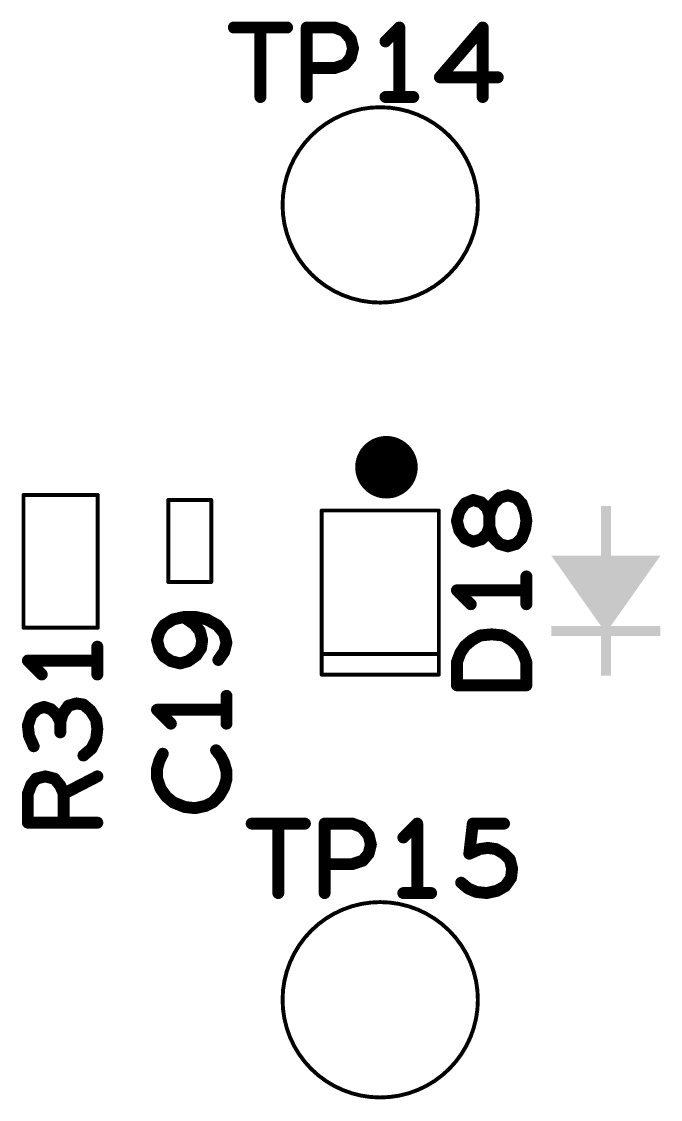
# Model space of a CAD drawing. Extents: x -1.14 to 4.53, y -2.04 to 6.
# Drawn here: x 1.357 to 1.679, y 2.891 to 3.433 of the extents above; entities that cross this region are included whole.
import ezdxf

# ---------------------------------------------------------------- set-up
doc = ezdxf.new("R2010")
doc.units = 0
doc.layers.get('0').update_dxf_attribs({"linetype": 'CONTINUOUS'})
doc.layers.add('ASSE', color=1, linetype='CONTINUOUS')

# ---------------------------------------------------------------- blocks, each defined once
blk = doc.blocks.new('ROUND_64')
at = {"const_width": 0.000984}
blk.add_lwpolyline([(-0.00049, 0, 1), (0.00049, 0, 1)], format="xyb", close=True, dxfattribs=at)
blk = doc.blocks.new('ROUND_1')
at = {"const_width": 0.003}
blk.add_lwpolyline([(-0.0015, 0, 1), (0.0015, 0, 1)], format="xyb", close=True, dxfattribs=at)

msp = doc.modelspace()

# ---------------------------------------------------------------- linework, layer by layer
at = {"layer": 'ASSE'}
for points, const_width in [([(1.46368, 3.4305), (1.49051, 3.4305)], 0.006), ([(1.47709, 3.4305), (1.47709, 3.3955)], 0.006), ([(1.50043, 3.3955), (1.50043, 3.4305)], 0.006), ([(1.50043, 3.4305), (1.51443, 3.4305)], 0.006), ([(1.51443, 3.4305), (1.5191, 3.42875)], 0.006), ([(1.5191, 3.42875), (1.5226, 3.42467)], 0.006), ([(1.5471, 3.4305), (1.5401, 3.4235)], 0.006), ([(1.5471, 3.3955), (1.5471, 3.4305)], 0.006), ([(1.5891, 3.4305), (1.56751, 3.40542)], 0.006), ([(1.5891, 3.3955), (1.5891, 3.4305)], 0.006), ([(1.5226, 3.42467), (1.52376, 3.42)], 0.006), ([(1.52376, 3.42), (1.5226, 3.41533)], 0.006), ([(1.5226, 3.41533), (1.51968, 3.41183)], 0.006), ([(1.51443, 3.41008), (1.50043, 3.41008)], 0.006), ([(1.51968, 3.41183), (1.51443, 3.41008)], 0.006), ([(1.56751, 3.40542), (1.59668, 3.40542)], 0.006), ([(1.5401, 3.3955), (1.5541, 3.3955)], 0.006), ([(1.35769, 3.12815), (1.35769, 3.19508)], 0.00197), ([(1.35769, 3.19508), (1.39509, 3.19508)], 0.00197), ([(1.39509, 3.19508), (1.39509, 3.12815)], 0.00197), ([(1.43064, 3.15118), (1.43064, 3.19252)], 0.00197), ([(1.43064, 3.19252), (1.45229, 3.19252)], 0.00197), ([(1.45229, 3.19252), (1.45229, 3.15118)], 0.00197), ([(1.57726, 3.18667), (1.58018, 3.19075)], 0.006), ([(1.58018, 3.19075), (1.58426, 3.1925)], 0.006), ([(1.58426, 3.1925), (1.58835, 3.19133)], 0.006), ([(1.58835, 3.19133), (1.59126, 3.18842)], 0.006), ([(1.59418, 3.19017), (1.59243, 3.18492)], 0.006), ([(1.59768, 3.19367), (1.59418, 3.19017)], 0.006), ([(1.60176, 3.19483), (1.59768, 3.19367)], 0.006), ([(1.60585, 3.19367), (1.60176, 3.19483)], 0.006), ([(1.60876, 3.19075), (1.60585, 3.19367)], 0.006), ([(1.61051, 3.18608), (1.60876, 3.19075)], 0.006), ([(1.50792, 3.1872), (1.50792, 3.10453)], 0.00197), ([(1.56698, 3.1872), (1.50792, 3.1872)], 0.00197), ([(1.56698, 3.10453), (1.56698, 3.1872)], 0.00197), ([(1.5761, 3.182), (1.57726, 3.18667)], 0.006), ([(1.59126, 3.18842), (1.59243, 3.18492)], 0.006), ([(1.59243, 3.18492), (1.59243, 3.17908)], 0.006), ([(1.59243, 3.18492), (1.59243, 3.17908)], 0.006), ([(1.6111, 3.182), (1.61051, 3.18608)], 0.006), ([(1.57726, 3.17733), (1.5761, 3.182)], 0.006), ([(1.59243, 3.17908), (1.59126, 3.17558)], 0.006), ([(1.59243, 3.17908), (1.59418, 3.17383)], 0.006), ([(1.61051, 3.17792), (1.6111, 3.182)], 0.006), ([(1.58018, 3.17325), (1.57726, 3.17733)], 0.006), ([(1.59126, 3.17558), (1.58835, 3.17267)], 0.006), ([(1.59418, 3.17383), (1.59768, 3.17033)], 0.006), ([(1.60876, 3.17325), (1.61051, 3.17792)], 0.006), ([(1.58426, 3.1715), (1.58018, 3.17325)], 0.006), ([(1.58835, 3.17267), (1.58426, 3.1715)], 0.006), ([(1.59768, 3.17033), (1.60176, 3.16917)], 0.006), ([(1.60176, 3.16917), (1.60585, 3.17033)], 0.006), ([(1.60585, 3.17033), (1.60876, 3.17325)], 0.006), ([(1.6111, 3.14), (1.6111, 3.154)], 0.006), ([(1.45229, 3.15118), (1.43064, 3.15118)], 0.00197), ([(1.6111, 3.147), (1.5761, 3.147)], 0.006), ([(1.5761, 3.147), (1.5831, 3.14)], 0.006), ([(1.43313, 3.13235), (1.42847, 3.12943)], 0.006), ([(1.43838, 3.13352), (1.43313, 3.13235)], 0.006), ([(1.4448, 3.13352), (1.43838, 3.13352)], 0.006), ([(1.44363, 3.13002), (1.43838, 3.13352)], 0.006), ([(1.44655, 3.12652), (1.44363, 3.13002)], 0.006), ([(1.45005, 3.13235), (1.4448, 3.13352)], 0.006), ([(1.4553, 3.12943), (1.45005, 3.13235)], 0.006), ([(1.39509, 3.12815), (1.35769, 3.12815)], 0.00197), ([(1.42613, 3.12593), (1.42497, 3.12185)], 0.006), ([(1.42847, 3.12943), (1.42613, 3.12593)], 0.006), ([(1.44772, 3.12185), (1.44655, 3.12652)], 0.006), ([(1.4588, 3.12535), (1.4553, 3.12943)], 0.006), ([(1.45997, 3.12068), (1.4588, 3.12535)], 0.006), ([(1.58776, 3.12425), (1.5936, 3.12483)], 0.006), ([(1.5936, 3.12483), (1.59943, 3.12425)], 0.006), ([(1.42497, 3.12185), (1.42613, 3.11718)], 0.006), ([(1.44713, 3.11777), (1.44772, 3.12185)], 0.006), ([(1.4588, 3.11602), (1.45997, 3.12068)], 0.006), ([(1.57785, 3.1155), (1.58018, 3.119)], 0.006), ([(1.58018, 3.119), (1.58368, 3.12192)], 0.006), ([(1.58368, 3.12192), (1.58776, 3.12425)], 0.006), ([(1.59943, 3.12425), (1.60351, 3.12192)], 0.006), ([(1.60351, 3.12192), (1.60701, 3.119)], 0.006), ([(1.60701, 3.119), (1.60935, 3.1155)], 0.006), ([(1.39489, 3.10461), (1.39489, 3.11861)], 0.006), ([(1.42613, 3.11718), (1.42847, 3.11368)], 0.006), ([(1.42847, 3.11368), (1.43197, 3.11135)], 0.006), ([(1.44072, 3.11135), (1.4448, 3.11427)], 0.006), ([(1.4448, 3.11427), (1.44713, 3.11777)], 0.006), ([(1.45588, 3.11193), (1.4588, 3.11602)], 0.006), ([(1.5761, 3.11083), (1.57785, 3.1155)], 0.006), ([(1.60935, 3.1155), (1.6111, 3.11083)], 0.006), ([(1.39489, 3.11161), (1.35989, 3.11161)], 0.006), ([(1.35989, 3.11161), (1.36689, 3.10461)], 0.006), ([(1.43197, 3.11135), (1.43663, 3.11018)], 0.006), ([(1.43663, 3.11018), (1.44072, 3.11135)], 0.006), ([(1.56698, 3.11487), (1.50792, 3.11487)], 0.00197), ([(1.5761, 3.09917), (1.5761, 3.11083)], 0.006), ([(1.6111, 3.11083), (1.6111, 3.09917)], 0.006), ([(1.50792, 3.10453), (1.56698, 3.10453)], 0.00197), ([(1.6111, 3.09917), (1.5761, 3.09917)], 0.006), ([(1.45997, 3.07985), (1.45997, 3.09385)], 0.006), ([(1.36455, 3.08711), (1.36164, 3.0842)], 0.006), ([(1.36806, 3.08828), (1.36455, 3.08711)], 0.006), ([(1.37156, 3.08711), (1.36806, 3.08828)], 0.006), ([(1.37447, 3.0842), (1.37156, 3.08711)], 0.006), ([(1.38031, 3.08886), (1.37739, 3.08478)], 0.006), ([(1.38439, 3.09003), (1.38031, 3.08886)], 0.006), ([(1.38789, 3.08945), (1.38439, 3.09003)], 0.006), ([(1.39139, 3.08653), (1.38789, 3.08945)], 0.006), ([(1.3943, 3.08186), (1.39139, 3.08653)], 0.006), ([(1.45997, 3.08685), (1.42497, 3.08685)], 0.006), ([(1.42497, 3.08685), (1.43197, 3.07985)], 0.006), ([(1.36164, 3.0842), (1.35989, 3.07895)], 0.006), ([(1.37622, 3.0807), (1.37447, 3.0842)], 0.006), ([(1.37739, 3.08478), (1.37622, 3.0807)], 0.006), ([(1.39489, 3.0772), (1.3943, 3.08186)], 0.006), ([(1.35989, 3.07895), (1.36047, 3.0737)], 0.006), ([(1.37622, 3.0807), (1.37622, 3.07545)], 0.006), ([(1.3943, 3.07195), (1.39489, 3.0772)], 0.006), ([(1.36047, 3.0737), (1.36281, 3.06845)], 0.006), ([(1.39197, 3.06728), (1.3943, 3.07195)], 0.006), ([(1.38789, 3.06378), (1.39197, 3.06728)], 0.006), ([(1.42788, 3.06468), (1.42613, 3.06118)], 0.006), ([(1.45705, 3.06352), (1.45472, 3.06643)], 0.006), ([(1.42613, 3.06118), (1.42497, 3.0571)], 0.006), ([(1.4588, 3.06002), (1.45705, 3.06352)], 0.006), ([(1.45997, 3.05593), (1.4588, 3.06002)], 0.006), ([(1.42497, 3.0571), (1.42497, 3.05243)], 0.006), ([(1.45997, 3.05185), (1.45997, 3.05593)], 0.006), ([(1.35989, 3.04453), (1.36164, 3.0492)], 0.006), ([(1.36164, 3.0492), (1.36397, 3.05211)], 0.006), ([(1.36397, 3.05211), (1.36864, 3.05328)], 0.006), ([(1.36864, 3.05328), (1.37331, 3.05211)], 0.006), ([(1.37331, 3.05211), (1.37622, 3.04861)], 0.006), ([(1.37622, 3.04861), (1.37797, 3.04453)], 0.006), ([(1.37797, 3.04453), (1.39489, 3.05328)], 0.006), ([(1.42497, 3.05243), (1.42672, 3.04718)], 0.006), ([(1.4588, 3.04777), (1.45997, 3.05185)], 0.006), ([(1.35989, 3.02995), (1.35989, 3.04453)], 0.006), ([(1.37797, 3.04453), (1.37797, 3.02995)], 0.006), ([(1.42672, 3.04718), (1.42963, 3.0431)], 0.006), ([(1.42963, 3.0431), (1.43313, 3.04018)], 0.006), ([(1.45297, 3.04018), (1.45647, 3.04368)], 0.006), ([(1.45647, 3.04368), (1.4588, 3.04777)], 0.006), ([(1.43313, 3.04018), (1.43897, 3.03785)], 0.006), ([(1.43897, 3.03785), (1.44422, 3.03727)], 0.006), ([(1.44422, 3.03727), (1.44947, 3.03843)], 0.006), ([(1.44947, 3.03843), (1.45297, 3.04018)], 0.006), ([(1.39489, 3.02995), (1.35989, 3.02995)], 0.006), ([(1.47268, 3.0295), (1.49951, 3.0295)], 0.006), ([(1.48609, 3.0295), (1.48609, 2.9945)], 0.006), ([(1.50943, 2.9945), (1.50943, 3.0295)], 0.006), ([(1.50943, 3.0295), (1.52343, 3.0295)], 0.006), ([(1.52343, 3.0295), (1.5281, 3.02775)], 0.006), ([(1.5281, 3.02775), (1.5316, 3.02367)], 0.006), ([(1.5561, 3.0295), (1.5491, 3.0225)], 0.006), ([(1.5561, 2.9945), (1.5561, 3.0295)], 0.006), ([(1.58235, 3.01433), (1.5841, 3.0295)], 0.006), ([(1.5841, 3.0295), (1.59985, 3.0295)], 0.006), ([(1.5316, 3.02367), (1.53276, 3.019)], 0.006), ([(1.53276, 3.019), (1.5316, 3.01433)], 0.006), ([(1.5876, 3.01667), (1.58235, 3.01433)], 0.006), ([(1.59168, 3.01725), (1.5876, 3.01667)], 0.006), ([(1.59576, 3.01667), (1.59168, 3.01725)], 0.006), ([(1.59985, 3.01433), (1.59576, 3.01667)], 0.006), ([(1.52868, 3.01083), (1.52343, 3.00908)], 0.006), ([(1.5316, 3.01433), (1.52868, 3.01083)], 0.006), ([(1.60276, 3.01142), (1.59985, 3.01433)], 0.006), ([(1.60393, 3.00675), (1.60276, 3.01142)], 0.006), ([(1.52343, 3.00908), (1.50943, 3.00908)], 0.006), ([(1.60335, 3.00208), (1.60393, 3.00675)], 0.006), ([(1.57826, 2.99975), (1.58176, 2.99683)], 0.006), ([(1.60043, 2.998), (1.60335, 3.00208)], 0.006), ([(1.5491, 2.9945), (1.5631, 2.9945)], 0.006), ([(1.58176, 2.99683), (1.58585, 2.99508)], 0.006), ([(1.58585, 2.99508), (1.5911, 2.9945)], 0.006), ([(1.5911, 2.9945), (1.59635, 2.99567)], 0.006), ([(1.59635, 2.99567), (1.60043, 2.998)], 0.006)]:
    msp.add_lwpolyline(points, dxfattribs=dict(at, const_width=const_width))
for points, const_width in [([(1.48824, 3.34114, 1), (1.58666, 3.34114, 1)], 0.00197), ([(1.53272, 3.209, 1), (1.54847, 3.209, 1)], 0.01575), ([(1.48824, 2.94075, 1), (1.58666, 2.94075, 1)], 0.00197)]:
    msp.add_lwpolyline(points, format="xyb", close=True, dxfattribs=dict(at, const_width=const_width))
for points in [[(1.64868, 3.1645), (1.64868, 3.1895), (1.65368, 3.1645), (1.65368, 3.1895)], [(1.64868, 3.12907), (1.62368, 3.1645), (1.65368, 3.12907), (1.67868, 3.1645)], [(1.62368, 3.12407), (1.62368, 3.12907), (1.67868, 3.12407), (1.67868, 3.12907)], [(1.64868, 3.10407), (1.64868, 3.12407), (1.65368, 3.10407), (1.65368, 3.12407)]]:
    msp.add_solid(points, dxfattribs=at)

# ---------------------------------------------------------------- block references
for name, p in [('ROUND_1', (1.46368, 3.4305)), ('ROUND_1', (1.47709, 3.4305)), ('ROUND_1', (1.49051, 3.4305)), ('ROUND_1', (1.50043, 3.4305)), ('ROUND_1', (1.50043, 3.4305)), ('ROUND_1', (1.51443, 3.4305)), ('ROUND_1', (1.51443, 3.4305)), ('ROUND_1', (1.5191, 3.42875)), ('ROUND_1', (1.5191, 3.42875)), ('ROUND_1', (1.5471, 3.4305)), ('ROUND_1', (1.5471, 3.4305)), ('ROUND_1', (1.5891, 3.4305)), ('ROUND_1', (1.5891, 3.4305)), ('ROUND_1', (1.5226, 3.42467)), ('ROUND_1', (1.5226, 3.42467)), ('ROUND_1', (1.5401, 3.4235)), ('ROUND_1', (1.52376, 3.42)), ('ROUND_1', (1.52376, 3.42)), ('ROUND_1', (1.5226, 3.41533)), ('ROUND_1', (1.5226, 3.41533)), ('ROUND_1', (1.50043, 3.41008)), ('ROUND_1', (1.51443, 3.41008)), ('ROUND_1', (1.51443, 3.41008)), ('ROUND_1', (1.51968, 3.41183)), ('ROUND_1', (1.51968, 3.41183)), ('ROUND_1', (1.56751, 3.40542)), ('ROUND_1', (1.56751, 3.40542)), ('ROUND_1', (1.59668, 3.40542)), ('ROUND_1', (1.47709, 3.3955)), ('ROUND_1', (1.50043, 3.3955)), ('ROUND_1', (1.5401, 3.3955)), ('ROUND_1', (1.5471, 3.3955)), ('ROUND_1', (1.5541, 3.3955)), ('ROUND_1', (1.5891, 3.3955)), ('ROUND_64', (1.35769, 3.19508)), ('ROUND_64', (1.35769, 3.19508)), ('ROUND_64', (1.39509, 3.19508)), ('ROUND_64', (1.39509, 3.19508)), ('ROUND_64', (1.43064, 3.19252)), ('ROUND_64', (1.43064, 3.19252)), ('ROUND_64', (1.45229, 3.19252)), ('ROUND_64', (1.45229, 3.19252)), ('ROUND_1', (1.58018, 3.19075)), ('ROUND_1', (1.58018, 3.19075)), ('ROUND_1', (1.58426, 3.1925)), ('ROUND_1', (1.58426, 3.1925)), ('ROUND_1', (1.58835, 3.19133)), ('ROUND_1', (1.58835, 3.19133)), ('ROUND_1', (1.59418, 3.19017)), ('ROUND_1', (1.59418, 3.19017)), ('ROUND_1', (1.59768, 3.19367)), ('ROUND_1', (1.59768, 3.19367)), ('ROUND_1', (1.60176, 3.19483)), ('ROUND_1', (1.60176, 3.19483)), ('ROUND_1', (1.60585, 3.19367)), ('ROUND_1', (1.60585, 3.19367)), ('ROUND_1', (1.60876, 3.19075)), ('ROUND_1', (1.60876, 3.19075)), ('ROUND_64', (1.50792, 3.1872)), ('ROUND_64', (1.50792, 3.1872)), ('ROUND_64', (1.56698, 3.1872)), ('ROUND_64', (1.56698, 3.1872)), ('ROUND_1', (1.57726, 3.18667)), ('ROUND_1', (1.57726, 3.18667)), ('ROUND_1', (1.59126, 3.18842)), ('ROUND_1', (1.59126, 3.18842)), ('ROUND_1', (1.59243, 3.18492)), ('ROUND_1', (1.59243, 3.18492)), ('ROUND_1', (1.59243, 3.18492)), ('ROUND_1', (1.59243, 3.18492)), ('ROUND_1', (1.61051, 3.18608)), ('ROUND_1', (1.61051, 3.18608)), ('ROUND_1', (1.5761, 3.182)), ('ROUND_1', (1.5761, 3.182)), ('ROUND_1', (1.59243, 3.17908)), ('ROUND_1', (1.59243, 3.17908)), ('ROUND_1', (1.59243, 3.17908)), ('ROUND_1', (1.59243, 3.17908)), ('ROUND_1', (1.6111, 3.182)), ('ROUND_1', (1.6111, 3.182)), ('ROUND_1', (1.57726, 3.17733)), ('ROUND_1', (1.57726, 3.17733)), ('ROUND_1', (1.59126, 3.17558)), ('ROUND_1', (1.59126, 3.17558)), ('ROUND_1', (1.59418, 3.17383)), ('ROUND_1', (1.59418, 3.17383)), ('ROUND_1', (1.61051, 3.17792)), ('ROUND_1', (1.61051, 3.17792)), ('ROUND_1', (1.58018, 3.17325)), ('ROUND_1', (1.58018, 3.17325)), ('ROUND_1', (1.58426, 3.1715)), ('ROUND_1', (1.58426, 3.1715)), ('ROUND_1', (1.58835, 3.17267)), ('ROUND_1', (1.58835, 3.17267)), ('ROUND_1', (1.59768, 3.17033)), ('ROUND_1', (1.59768, 3.17033)), ('ROUND_1', (1.60176, 3.16917)), ('ROUND_1', (1.60176, 3.16917)), ('ROUND_1', (1.60585, 3.17033)), ('ROUND_1', (1.60585, 3.17033)), ('ROUND_1', (1.60876, 3.17325)), ('ROUND_1', (1.60876, 3.17325)), ('ROUND_1', (1.6111, 3.154)), ('ROUND_64', (1.43064, 3.15118)), ('ROUND_64', (1.43064, 3.15118)), ('ROUND_64', (1.45229, 3.15118)), ('ROUND_64', (1.45229, 3.15118)), ('ROUND_1', (1.5761, 3.147)), ('ROUND_1', (1.5761, 3.147)), ('ROUND_1', (1.6111, 3.147)), ('ROUND_1', (1.5831, 3.14)), ('ROUND_1', (1.6111, 3.14)), ('ROUND_1', (1.43313, 3.13235)), ('ROUND_1', (1.43313, 3.13235)), ('ROUND_1', (1.43838, 3.13352)), ('ROUND_1', (1.43838, 3.13352)), ('ROUND_1', (1.43838, 3.13352)), ('ROUND_1', (1.44363, 3.13002)), ('ROUND_1', (1.44363, 3.13002)), ('ROUND_1', (1.4448, 3.13352)), ('ROUND_1', (1.4448, 3.13352)), ('ROUND_1', (1.45005, 3.13235)), ('ROUND_1', (1.45005, 3.13235)), ('ROUND_64', (1.35769, 3.12815)), ('ROUND_64', (1.35769, 3.12815)), ('ROUND_64', (1.39509, 3.12815)), ('ROUND_64', (1.39509, 3.12815)), ('ROUND_1', (1.42613, 3.12593)), ('ROUND_1', (1.42613, 3.12593)), ('ROUND_1', (1.42847, 3.12943)), ('ROUND_1', (1.42847, 3.12943)), ('ROUND_1', (1.44655, 3.12652)), ('ROUND_1', (1.44655, 3.12652)), ('ROUND_1', (1.4553, 3.12943)), ('ROUND_1', (1.4553, 3.12943)), ('ROUND_1', (1.4588, 3.12535)), ('ROUND_1', (1.4588, 3.12535)), ('ROUND_1', (1.5936, 3.12483)), ('ROUND_1', (1.5936, 3.12483)), ('ROUND_1', (1.42497, 3.12185)), ('ROUND_1', (1.42497, 3.12185)), ('ROUND_1', (1.44772, 3.12185)), ('ROUND_1', (1.44772, 3.12185)), ('ROUND_1', (1.45997, 3.12068)), ('ROUND_1', (1.45997, 3.12068)), ('ROUND_1', (1.58018, 3.119)), ('ROUND_1', (1.58018, 3.119)), ('ROUND_1', (1.58368, 3.12192)), ('ROUND_1', (1.58368, 3.12192)), ('ROUND_1', (1.58776, 3.12425)), ('ROUND_1', (1.58776, 3.12425)), ('ROUND_1', (1.59943, 3.12425)), ('ROUND_1', (1.59943, 3.12425)), ('ROUND_1', (1.60351, 3.12192)), ('ROUND_1', (1.60351, 3.12192)), ('ROUND_1', (1.60701, 3.119)), ('ROUND_1', (1.60701, 3.119)), ('ROUND_1', (1.39489, 3.11861)), ('ROUND_1', (1.42613, 3.11718)), ('ROUND_1', (1.42613, 3.11718)), ('ROUND_1', (1.42847, 3.11368)), ('ROUND_1', (1.42847, 3.11368)), ('ROUND_1', (1.4448, 3.11427)), ('ROUND_1', (1.4448, 3.11427)), ('ROUND_1', (1.44713, 3.11777)), ('ROUND_1', (1.44713, 3.11777)), ('ROUND_1', (1.4588, 3.11602)), ('ROUND_1', (1.4588, 3.11602)), ('ROUND_1', (1.57785, 3.1155)), ('ROUND_1', (1.57785, 3.1155)), ('ROUND_1', (1.60935, 3.1155)), ('ROUND_1', (1.60935, 3.1155)), ('ROUND_1', (1.35989, 3.11161)), ('ROUND_1', (1.35989, 3.11161)), ('ROUND_1', (1.39489, 3.11161)), ('ROUND_1', (1.43197, 3.11135)), ('ROUND_1', (1.43197, 3.11135)), ('ROUND_1', (1.43663, 3.11018)), ('ROUND_1', (1.43663, 3.11018)), ('ROUND_1', (1.44072, 3.11135)), ('ROUND_1', (1.44072, 3.11135)), ('ROUND_1', (1.45588, 3.11193)), ('ROUND_64', (1.50792, 3.11487)), ('ROUND_64', (1.56698, 3.11487)), ('ROUND_1', (1.5761, 3.11083)), ('ROUND_1', (1.5761, 3.11083)), ('ROUND_1', (1.6111, 3.11083)), ('ROUND_1', (1.6111, 3.11083)), ('ROUND_1', (1.36689, 3.10461)), ('ROUND_1', (1.39489, 3.10461)), ('ROUND_64', (1.50792, 3.10453)), ('ROUND_64', (1.50792, 3.10453)), ('ROUND_64', (1.56698, 3.10453)), ('ROUND_64', (1.56698, 3.10453)), ('ROUND_1', (1.5761, 3.09917)), ('ROUND_1', (1.5761, 3.09917)), ('ROUND_1', (1.6111, 3.09917)), ('ROUND_1', (1.6111, 3.09917)), ('ROUND_1', (1.45997, 3.09385)), ('ROUND_1', (1.36455, 3.08711)), ('ROUND_1', (1.36455, 3.08711)), ('ROUND_1', (1.36806, 3.08828)), ('ROUND_1', (1.36806, 3.08828)), ('ROUND_1', (1.37156, 3.08711)), ('ROUND_1', (1.37156, 3.08711)), ('ROUND_1', (1.38031, 3.08886)), ('ROUND_1', (1.38031, 3.08886)), ('ROUND_1', (1.38439, 3.09003)), ('ROUND_1', (1.38439, 3.09003)), ('ROUND_1', (1.38789, 3.08945)), ('ROUND_1', (1.38789, 3.08945)), ('ROUND_1', (1.39139, 3.08653)), ('ROUND_1', (1.39139, 3.08653)), ('ROUND_1', (1.42497, 3.08685)), ('ROUND_1', (1.42497, 3.08685)), ('ROUND_1', (1.45997, 3.08685)), ('ROUND_1', (1.36164, 3.0842)), ('ROUND_1', (1.36164, 3.0842)), ('ROUND_1', (1.37447, 3.0842)), ('ROUND_1', (1.37447, 3.0842)), ('ROUND_1', (1.37739, 3.08478)), ('ROUND_1', (1.37739, 3.08478)), ('ROUND_1', (1.3943, 3.08186)), ('ROUND_1', (1.3943, 3.08186)), ('ROUND_1', (1.35989, 3.07895)), ('ROUND_1', (1.35989, 3.07895)), ('ROUND_1', (1.37622, 3.0807)), ('ROUND_1', (1.37622, 3.0807)), ('ROUND_1', (1.37622, 3.0807)), ('ROUND_1', (1.39489, 3.0772)), ('ROUND_1', (1.39489, 3.0772)), ('ROUND_1', (1.43197, 3.07985)), ('ROUND_1', (1.45997, 3.07985)), ('ROUND_1', (1.36047, 3.0737)), ('ROUND_1', (1.36047, 3.0737)), ('ROUND_1', (1.37622, 3.07545)), ('ROUND_1', (1.3943, 3.07195)), ('ROUND_1', (1.3943, 3.07195)), ('ROUND_1', (1.36281, 3.06845)), ('ROUND_1', (1.39197, 3.06728)), ('ROUND_1', (1.39197, 3.06728)), ('ROUND_1', (1.42788, 3.06468)), ('ROUND_1', (1.45472, 3.06643)), ('ROUND_1', (1.38789, 3.06378)), ('ROUND_1', (1.42613, 3.06118)), ('ROUND_1', (1.42613, 3.06118)), ('ROUND_1', (1.45705, 3.06352)), ('ROUND_1', (1.45705, 3.06352)), ('ROUND_1', (1.4588, 3.06002)), ('ROUND_1', (1.4588, 3.06002)), ('ROUND_1', (1.42497, 3.0571)), ('ROUND_1', (1.42497, 3.0571)), ('ROUND_1', (1.45997, 3.05593)), ('ROUND_1', (1.45997, 3.05593)), ('ROUND_1', (1.36164, 3.0492)), ('ROUND_1', (1.36164, 3.0492)), ('ROUND_1', (1.36397, 3.05211)), ('ROUND_1', (1.36397, 3.05211)), ('ROUND_1', (1.36864, 3.05328)), ('ROUND_1', (1.36864, 3.05328)), ('ROUND_1', (1.37331, 3.05211)), ('ROUND_1', (1.37331, 3.05211)), ('ROUND_1', (1.37622, 3.04861)), ('ROUND_1', (1.37622, 3.04861)), ('ROUND_1', (1.39489, 3.05328)), ('ROUND_1', (1.42497, 3.05243)), ('ROUND_1', (1.42497, 3.05243)), ('ROUND_1', (1.45997, 3.05185)), ('ROUND_1', (1.45997, 3.05185)), ('ROUND_1', (1.35989, 3.04453)), ('ROUND_1', (1.35989, 3.04453)), ('ROUND_1', (1.37797, 3.04453)), ('ROUND_1', (1.37797, 3.04453)), ('ROUND_1', (1.37797, 3.04453)), ('ROUND_1', (1.42672, 3.04718)), ('ROUND_1', (1.42672, 3.04718)), ('ROUND_1', (1.42963, 3.0431)), ('ROUND_1', (1.42963, 3.0431)), ('ROUND_1', (1.45647, 3.04368)), ('ROUND_1', (1.45647, 3.04368)), ('ROUND_1', (1.4588, 3.04777)), ('ROUND_1', (1.4588, 3.04777)), ('ROUND_1', (1.43313, 3.04018)), ('ROUND_1', (1.43313, 3.04018)), ('ROUND_1', (1.43897, 3.03785)), ('ROUND_1', (1.43897, 3.03785)), ('ROUND_1', (1.44947, 3.03843)), ('ROUND_1', (1.44947, 3.03843)), ('ROUND_1', (1.45297, 3.04018)), ('ROUND_1', (1.45297, 3.04018)), ('ROUND_1', (1.44422, 3.03727)), ('ROUND_1', (1.44422, 3.03727)), ('ROUND_1', (1.35989, 3.02995)), ('ROUND_1', (1.35989, 3.02995)), ('ROUND_1', (1.37797, 3.02995)), ('ROUND_1', (1.39489, 3.02995)), ('ROUND_1', (1.47268, 3.0295)), ('ROUND_1', (1.48609, 3.0295)), ('ROUND_1', (1.49951, 3.0295)), ('ROUND_1', (1.50943, 3.0295)), ('ROUND_1', (1.50943, 3.0295)), ('ROUND_1', (1.52343, 3.0295)), ('ROUND_1', (1.52343, 3.0295)), ('ROUND_1', (1.5281, 3.02775)), ('ROUND_1', (1.5281, 3.02775)), ('ROUND_1', (1.5561, 3.0295)), ('ROUND_1', (1.5561, 3.0295)), ('ROUND_1', (1.5841, 3.0295)), ('ROUND_1', (1.5841, 3.0295)), ('ROUND_1', (1.59985, 3.0295)), ('ROUND_1', (1.5316, 3.02367)), ('ROUND_1', (1.5316, 3.02367)), ('ROUND_1', (1.5491, 3.0225)), ('ROUND_1', (1.53276, 3.019)), ('ROUND_1', (1.53276, 3.019)), ('ROUND_1', (1.5876, 3.01667)), ('ROUND_1', (1.5876, 3.01667)), ('ROUND_1', (1.59168, 3.01725)), ('ROUND_1', (1.59168, 3.01725)), ('ROUND_1', (1.59576, 3.01667)), ('ROUND_1', (1.59576, 3.01667)), ('ROUND_1', (1.52868, 3.01083)), ('ROUND_1', (1.52868, 3.01083)), ('ROUND_1', (1.5316, 3.01433)), ('ROUND_1', (1.5316, 3.01433)), ('ROUND_1', (1.58235, 3.01433)), ('ROUND_1', (1.58235, 3.01433)), ('ROUND_1', (1.59985, 3.01433)), ('ROUND_1', (1.59985, 3.01433)), ('ROUND_1', (1.60276, 3.01142)), ('ROUND_1', (1.60276, 3.01142)), ('ROUND_1', (1.50943, 3.00908)), ('ROUND_1', (1.52343, 3.00908)), ('ROUND_1', (1.52343, 3.00908)), ('ROUND_1', (1.60393, 3.00675)), ('ROUND_1', (1.60393, 3.00675)), ('ROUND_1', (1.57826, 2.99975)), ('ROUND_1', (1.60335, 3.00208)), ('ROUND_1', (1.60335, 3.00208)), ('ROUND_1', (1.48609, 2.9945)), ('ROUND_1', (1.50943, 2.9945)), ('ROUND_1', (1.5491, 2.9945)), ('ROUND_1', (1.5561, 2.9945)), ('ROUND_1', (1.5631, 2.9945)), ('ROUND_1', (1.58176, 2.99683)), ('ROUND_1', (1.58176, 2.99683)), ('ROUND_1', (1.58585, 2.99508)), ('ROUND_1', (1.58585, 2.99508)), ('ROUND_1', (1.5911, 2.9945)), ('ROUND_1', (1.5911, 2.9945)), ('ROUND_1', (1.59635, 2.99567)), ('ROUND_1', (1.59635, 2.99567)), ('ROUND_1', (1.60043, 2.998)), ('ROUND_1', (1.60043, 2.998))]:
    msp.add_blockref(name, p, dxfattribs=at)

doc.saveas('drawing.dxf')
